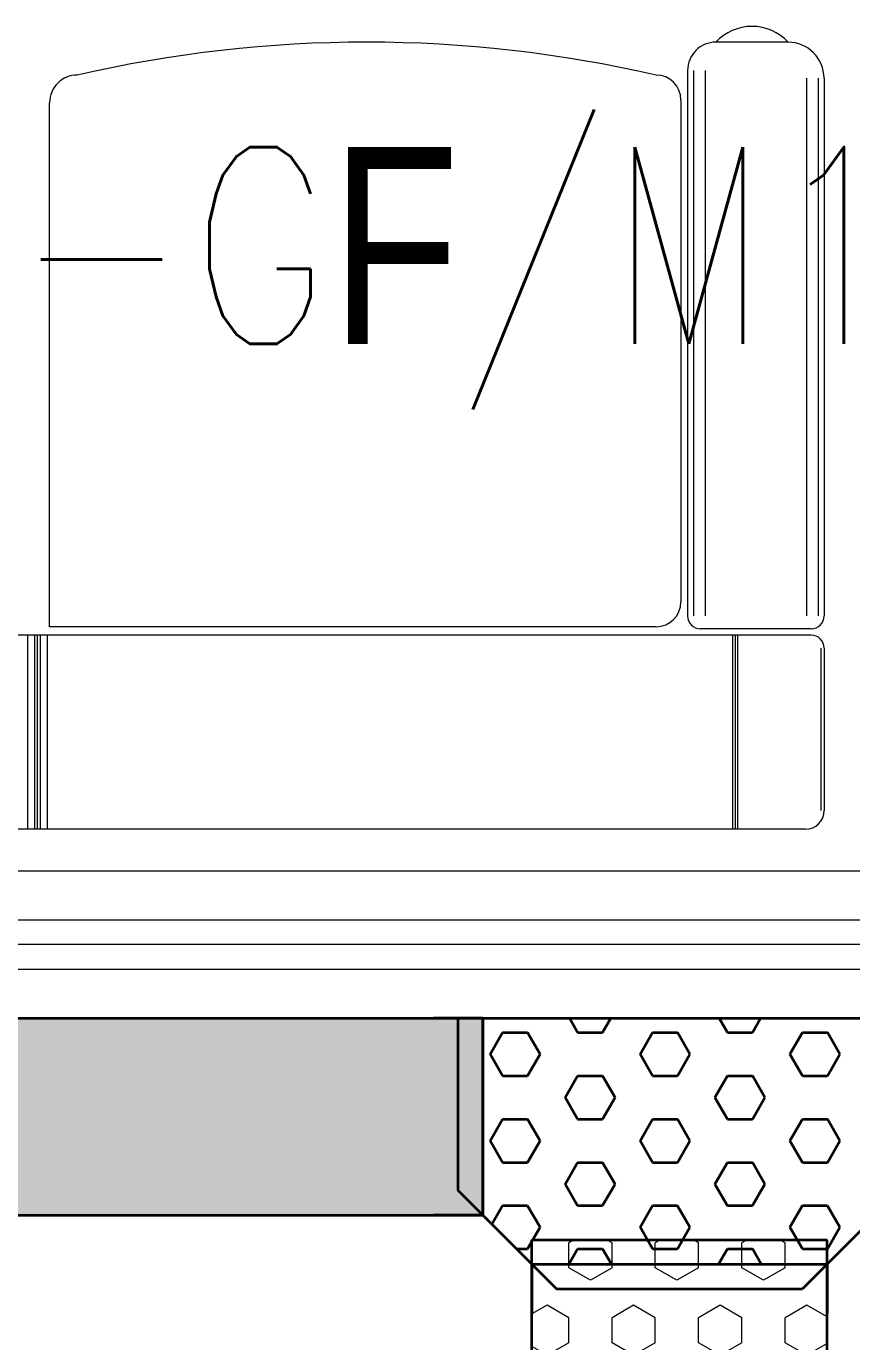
# Model space of a CAD drawing. Header units: inches. Extents: x -12418 to 242017, y -29325 to 19878.
# Drawn here: x 22985 to 23825, y -1326 to 11 of the extents above; entities that cross this region are included whole.
import ezdxf
from ezdxf import colors
from ezdxf.entities.mleader import LeaderData, LeaderLine
from ezdxf.math import Vec2, Vec3

# ---------------------------------------------------------------- set-up
doc = ezdxf.new("R2010")
doc.units = ezdxf.units.IN
doc.header["$LTSCALE"] = 25
doc.header["$MEASUREMENT"] = 0
doc.linetypes.add('DASHDOT', pattern=[25.4, 12.7, -6.35, 0, -6.35])
doc.linetypes.add('HIDDEN', pattern=[9.525, 6.35, -3.175])
doc.layers.get('0').update_dxf_attribs({"color": 8})
for name, color, linetype, lineweight in [('00-Ground Floor$0$Aluminum', 251, 'Continuous', 5), ('00-Ground Floor$0$LOADING', 253, 'Continuous', 5), ('00-Ground Floor$0$Walls', 251, 'Continuous', 5), ('E-LITE-CIRC', 6, 'Continuous', 25), ('E-LITE-CLNG-CNDT', 6, 'DASHDOT', 35), ('E-POWR-FLOR-CNDT', 6, 'HIDDEN', 25), ('T-CABL-TRAY', 60, 'Continuous', 35)]:
    doc.layers.add(name, color=color, linetype=linetype, lineweight=lineweight)
doc.styles.add('DC_Simplex', font='SIMPLEX.shx', dxfattribs={"width": 0.7})

# ---------------------------------------------------------------- blocks, each defined once
blk = doc.blocks.new('00-Ground Floor$0$GF21008-P')
at = {"layer": '00-Ground Floor$0$LOADING'}
for p, q in [((-0.7709, 0), (0.7906, 0)), ((-0.7019, -0.1974), (-0.7019, 0)), ((-0.6994, -0.1974), (-0.6994, 0)), ((-0.6968, -0.1974), (-0.6968, 0)), ((0, -0.1974), (0, 0)), ((0.0069, -0.1974), (0.0069, 0)), ((0.0099, -0.1974), (0.0099, 0)), ((0.0128, -0.1974), (0.0128, 0)), ((0.0197, -0.1974), (0.0197, 0)), ((-0.79, -0.1841), (-0.79, -0.0191)), ((-0.7866, -0.1841), (-0.7866, -0.0191)), ((-0.7767, -0.1974), (0.7964, -0.1974)), ((-0.7767, -0.2037), (-0.6644, -0.2037)), ((-0.6191, -0.2059), (-0.0026, -0.2059)), ((-0.0026, -0.2059), (-0.0026, -0.7385)), ((-0.79, -0.7634), (-0.79, -0.217)), ((-0.784, -0.7634), (-0.784, -0.217)), ((-0.7722, -0.7634), (-0.7722, -0.217)), ((-0.6689, -0.7712), (-0.6689, -0.217)), ((-0.6571, -0.7712), (-0.6571, -0.217)), ((-0.6512, -0.7712), (-0.6512, -0.217)), ((-0.6444, -0.7413), (-0.6444, -0.2312)), ((-0.7533, -0.8), (-0.68, -0.8))]:
    blk.add_line(p, q, dxfattribs=at)
for centre, radius, start, end in [((-0.7709, -0.0191), 0.0191, 90, 180), ((-0.7767, -0.1841), 0.0133, 180, 270), ((-0.7767, -0.217), 0.0133, 90, 180), ((-0.6644, -0.217), 0.0133, 0, 90), ((-0.6191, -0.2312), 0.0253, 90, 180), ((-0.6191, -0.7413), 0.0253, 180, 270), ((-0.0307, -0.7385), 0.0281, 270, 0), ((-0.7533, -0.7634), 0.0366, 180, 270), ((-0.68, -0.7712), 0.0288, 270, 0), ((-0.3249, 0.51), 1.31, 257.0217, 282.9783), ((-0.7167, -0.7662), 0.0499, 222.6462, 317.3538)]:
    blk.add_arc(centre, radius, start, end, dxfattribs=at)
blk = doc.blocks.new('00-Ground Floor$0$A$C37be4daf')
at = {"layer": '00-Ground Floor$0$Aluminum'}
for p, q in [((1416, 598.2), (216, 598.2)), ((241, 498.2), (241, 598.2)), ((291, 548.2), (291, 598.2)), ((1341, 548.2), (1341, 598.2)), ((1391, 498.2), (1391, 598.2)), ((291, 573.2), (1341, 573.2)), ((1391, 548.2), (241, 548.2)), ((1416, 498.2), (216, 498.2))]:
    blk.add_line(p, q, dxfattribs=at)
at = {"layer": '00-Ground Floor$0$Walls'}
for p, q in [((216, 498.2), (216, 598.2)), ((1416, 498.2), (1416, 598.2))]:
    blk.add_line(p, q, dxfattribs=at)
blk = doc.blocks.new('00-Ground Floor')
at = {"layer": '00-Ground Floor$0$Walls'}
for p, q in [((21497.9, -847.4, 0), (25427.9, -847.4, 0)), ((17732.9, -947.4, 0), (43417.9, -947.4, 0))]:
    blk.add_line(p, q, dxfattribs=at)
at = {"rotation": 180}
blk.add_blockref('00-Ground Floor$0$A$C37be4daf', (24278.9, -349.2, 0), dxfattribs=at)
at = {"layer": '00-Ground Floor$0$LOADING', "xscale": 1000, "yscale": 1000, "zscale": 1000, "rotation": 179.9999999999998}
blk.add_blockref('00-Ground Floor$0$GF21008-P', (23006.5, -805.3), dxfattribs=at)
blk = doc.blocks.new('ARR0W')
at = {"color": 45}
blk.add_ellipse((0, 0), major_axis=(0.4, 0), ratio=0.4, dxfattribs=at)
at = {"color": 45, "ltscale": 0.5}
blk.add_solid([(-1.4, 0.1667), (-0.4, 0), (-1.4, -0.1667)], dxfattribs=at)
blk = doc.blocks.new('*U49')
h = blk.add_hatch()
h.set_pattern_fill('HEX', color=253, scale=8, angle=-90, style=0)
h.set_pattern_definition([(270, (-3e-11, -5e-24), (43.994, -9e-14), [25.4, -50.8]), (30, (-3e-11, -5e-24), (-21.997, 38.1), [25.4, -50.8]), (330, (-3e-11, -25.4), (21.997, 38.1), [25.4, -50.8])])
h.paths.add_polyline_path([(0, 0), (-200, 0), (-250, -50), (-250, -350), (-200, -400), (0, -400)])
at = {"color": 0}
for p, q in [((-200, 0), (-200, 50)), ((0, 0), (0, 50)), ((-250, -50), (-200, 0)), ((0, 0), (0, -400)), ((-250, -50), (-300, -50)), ((-250, -350), (-300, -350)), ((-250, -350), (-200, -400)), ((-200, -400), (-200, -450)), ((0, -400), (0, -450))]:
    blk.add_line(p, q, dxfattribs=at)
at = {"color": 253}
for p, q in [((-200, 0), (-175, 25)), ((-175, 25), (0, 25)), ((-200, 0), (0, 0)), ((-250, -50), (-275, -75)), ((-250, -50), (-250, -350)), ((-275, -75), (-275, -325)), ((-250, -350), (-275, -325)), ((-200, -400), (0, -400)), ((-200, -400), (-175, -425)), ((-175, -425), (0, -425))]:
    blk.add_line(p, q, dxfattribs=at)
blk = doc.blocks.new('*U51')
at = {"lineweight": 0}
h = blk.add_hatch(dxfattribs=at)
h.set_pattern_fill('HEX', color=253, scale=8, angle=180, style=0)
h.set_pattern_definition([(180, (-14751.107, -2e-10), (6e-13, -43.99409), [25.4, -50.8]), (300, (-14751.107, -2e-10), (38.1, 21.99705), [25.4, -50.8]), (240, (-14776.507, -2e-10), (38.1, -21.99705), [25.4, -50.8])])
h.paths.add_polyline_path([(-2829.2, 300), (-2829.2, 0), (0, 0), (0, 300)])
at = {"color": 0}
for p, q in [((0, 300), (-2829.2, 300)), ((-2829.2, 0), (-2829.2, 300)), ((0, 0), (-2829.2, 0))]:
    blk.add_line(p, q, dxfattribs=at)
blk = doc.blocks.new('*U54')
at = {"lineweight": 0}
h = blk.add_hatch(dxfattribs=at)
h.set_pattern_fill('HEX', color=253, scale=8, angle=180, style=0)
h.set_pattern_definition([(180, (-19374.527, -2e-10), (6e-13, -43.99409), [25.4, -50.8]), (300, (-19374.527, -2e-10), (38.1, 21.99705), [25.4, -50.8]), (240, (-19399.927, -2e-10), (38.1, -21.99705), [25.4, -50.8])])
h.paths.add_polyline_path([(-3876.8, 200), (-3876.8, 0), (0, 0), (0, 200)])
at = {"color": 0}
for p, q in [((0, 200), (-3876.8, 200)), ((-3876.8, 0), (-3876.8, 200)), ((0, 0), (-3876.8, 0))]:
    blk.add_line(p, q, dxfattribs=at)
blk = doc.blocks.new('A$C767e6835')
at = {"layer": 'T-CABL-TRAY', "linetype": 'Continuous'}
for name, p, rotation in [('*U54', (-526.8, 1850), 180), ('*U49', (3350, 1850), 90), ('*U51', (3400, -1204.2, 0), 270)]:
    blk.add_blockref(name, p, dxfattribs=dict(at, rotation=rotation))

msp = doc.modelspace()

# ---------------------------------------------------------------- block references
at = {"layer": 'E-LITE-CLNG-CNDT'}
msp.add_blockref('00-Ground Floor', (0, 0), dxfattribs=at)
at = {"layer": 'E-POWR-FLOR-CNDT'}
msp.add_blockref('A$C767e6835', (20099.5, -2847.4, 0), dxfattribs=at)

# ---------------------------------------------------------------- leaders
at = {"layer": 'E-LITE-CIRC'}
ml = msp.add_multileader_mtext('Standard', dxfattribs=at)
ml.set_content('{\\Fdc_el_romans|c0;\\W0.8;TO\\Fromans|c0; \\Fsimplex|c0;PP-G\\Fdc_el_romans|c0;F\\Fsimplex|c0;/M16}', color=256, style='DC_Simplex')
ml.set_leader_properties()
ml.set_arrow_properties(name='ARR0W')
ml.build(insert=Vec2(0, 0))
ml.multileader.update_dxf_attribs({"dogleg_length": 200, "arrow_head_size": 140, "scale": 100})
ctx = ml.context
ctx.base_point, ctx.scale, ctx.char_height, ctx.arrow_head_size, ctx.landing_gap_size, ctx.plane_origin, ctx.plane_x_axis, ctx.plane_y_axis = Vec3(22023.9, -245.3, 0), 100, 200, 140, 140, Vec3(33269.4, -6681.5, 0), Vec3(1, 0.000001, 0), Vec3(-0.000001, 1, 0)
ctx.text_align_type = 2
notes = []
notes.append((ctx, [(1, (1, 1, 0), (24264.1, -245.3, 0), (-1, -0.000001, 0), 108.8, [(0, [(24933.5, -477.6, 0)], 0, [])])]))
ctx.mtext.insert, ctx.mtext.text_direction, ctx.mtext.rotation, ctx.mtext.alignment, ctx.mtext.flow_direction = Vec3(24015.4, -111.9, 0), Vec3(1, 0.000001, 0), 0.000001, 3, 5
for ctx, leaders in notes:
    for number, flags, end, landing, length, lines in leaders:
        leader = LeaderData()
        leader.index, (leader.has_last_leader_line, leader.has_dogleg_vector, leader.attachment_direction) = number, flags
        leader.last_leader_point, leader.dogleg_vector, leader.dogleg_length = Vec3(end), Vec3(landing), length
        for number, points, colour, breaks in lines:
            line = LeaderLine()
            line.index, line.vertices, line.color, line.breaks = number, Vec3.list(points), colors.encode_raw_color(colour), breaks
            leader.lines.append(line)
        ctx.leaders.append(leader)

doc.saveas('drawing.dxf')
